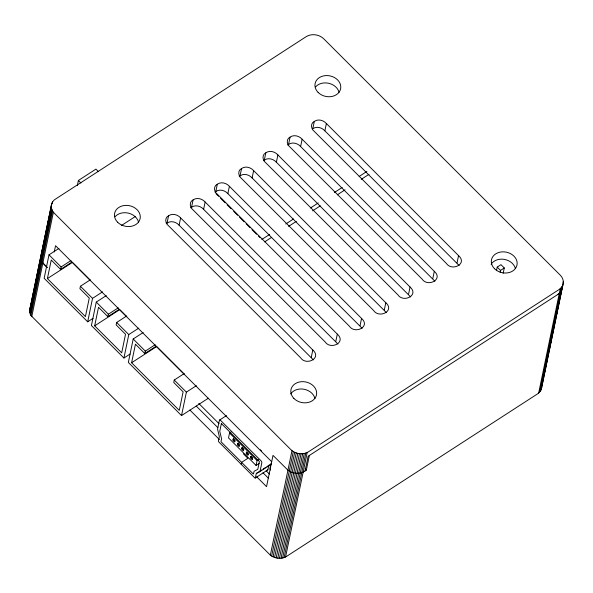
<?xml version="1.0" encoding="UTF-8"?>
<svg xmlns="http://www.w3.org/2000/svg" width="593" height="593" viewBox="0 0 593 593"><rect width="100%" height="100%" fill="white"/><g stroke="black" fill="none" stroke-linecap="round" stroke-linejoin="round"><path stroke-width="0.89" d="M29.65 310.206L51.509 204.37L52.555 201.916L54.363 199.819L306.144 36.684C311.614 33.275 319.264 34.401 323.808 38.864L560.259 275.167C562.913 277.732 564.24 281.868 562.72 285.366L541.068 389.897L538.637 393.181L285.559 557.042C280.659 559.303 274.589 558.443 270.349 555.167L30.925 315.491L29.865 312.889L29.65 310.206L51.932 203.102M40.991 255.168C39.687 260.179 43.689 264.389 47.143 267.376M51.509 204.37C50.709 207.602 52.073 211.019 54.393 213.302L290.837 449.613C295.388 454.068 303.03 455.194 308.501 451.784L559.125 289.517L561.274 287.657L562.72 285.366M541.068 389.897L541.705 387.318M562.342 287.679L561.082 291.445L558.117 294.402M29.65 311.547L51.302 207.016M52.177 203.725L52.555 201.916M29.865 312.889L51.517 208.358M30.295 314.208L51.939 209.677M30.925 315.491L52.569 210.96M31.748 316.699L53.392 212.175M58.966 248.385L48.997 254.842L44.141 278.287L87.682 321.799L93.057 318.322M90.284 279.844L80.411 286.241L79.907 288.68L89.276 298.042L85.429 316.603L47.403 278.599L51.243 260.038L60.612 269.4L72.005 262.024M54.252 251.929L55.542 245.702L271.698 461.725M77.305 185.646L78.38 180.48L95.918 169.116L98.46 171.651M60.612 269.4L61.123 266.961L70.99 260.564M87.682 321.799L92.538 298.353L102.507 291.897M106.243 295.625L96.266 302.082L91.411 325.535L123.93 358.031L130.075 354.051M126.531 316.076L116.658 322.466L116.154 324.905L125.523 334.274L121.684 352.835L94.672 325.846L98.52 307.285L107.889 316.647L119.282 309.272M107.889 316.647L108.393 314.201L118.266 307.811M123.93 358.031L128.785 334.585L138.762 328.129M143.165 332.532L133.195 338.988L128.34 362.434L181.525 415.589L208.41 398.185M184.126 373.634L174.253 380.031L173.749 382.47L183.118 391.832L179.279 410.393L131.602 362.746L135.441 344.185L144.818 353.554L156.204 346.179M166.203 223.643L167.033 223.138L168.553 215.808C172.259 213.043 177.774 214.577 180.62 217.89L312.8 349.981C322.14 358.254 306.107 366.044 300.673 357.831L168.501 225.74C165.225 223.457 164.446 217.661 168.553 215.808M144.818 353.554L145.322 351.108L155.196 344.718M313.363 359.892L179.108 225.214L180.62 217.89M190.724 207.772L191.554 207.261L193.073 199.93C196.78 197.165 202.295 198.699 205.141 202.013L337.313 334.111C346.66 342.383 330.62 350.174 325.186 341.961L193.014 209.863C189.738 207.58 188.967 201.783 193.073 199.93M337.884 344.014L203.621 209.336L205.141 202.013M214.97 192.073L215.8 191.561L217.32 184.23C221.026 181.465 226.541 183 229.387 186.313L361.56 318.411C370.907 326.684 354.873 334.474 349.44 326.261L217.268 194.163C213.991 191.88 213.213 186.083 217.32 184.23M181.525 415.589L186.38 392.143L196.357 385.687M362.13 328.314L227.868 193.637L229.387 186.313M239.216 176.373L240.046 175.862L241.566 168.531C245.272 165.766 250.787 167.3 253.634 170.614L385.813 302.712C395.153 310.977 379.12 318.775 373.686 310.562L241.514 178.463C238.238 176.18 237.459 170.384 241.566 168.531M386.377 312.615L252.121 177.937L253.634 170.614M263.462 160.673L264.3 160.162L265.812 152.831C269.519 150.066 275.033 151.6 277.887 154.914L410.06 287.012C419.399 295.277 403.366 303.075 397.933 294.862L265.76 162.764C262.484 160.481 261.713 154.684 265.812 152.831M410.623 296.915L276.368 162.237L277.887 154.914M287.709 144.974L288.546 144.462L290.059 137.131C293.772 134.366 299.28 135.901 302.134 139.214L434.306 271.305C443.653 279.577 427.612 287.375 422.179 279.162L290.007 147.064C286.73 144.781 285.959 138.984 290.059 137.131M231.07 432.03L229.535 433.023L228.52 437.908L256.08 465.453L259.148 463.467M434.877 281.215L300.614 146.538L302.134 139.214M241.21 464.297L241.618 462.347L247.881 458.293L243.471 453.882M314.312 121.432C310.206 123.285 310.984 129.081 314.253 131.364L446.433 263.455C451.866 271.676 467.899 263.878 458.552 255.605L326.38 123.514C323.533 120.201 318.018 118.667 314.312 121.432L312.793 128.763C316.499 125.99 322.014 127.532 324.86 130.838L459.123 265.516M324.86 130.838L326.38 123.514M256.08 465.453L257.088 460.568L258.622 459.575M270.905 463.689L270.008 468.018A4.04 1.853 57.1 0 0 270.482 470.056M270.349 555.167L291.993 450.636M311.281 357.312L312.8 349.981M271.646 556.071L293.298 451.54M273.069 556.842L294.714 452.311M274.581 557.457L296.226 452.926M276.168 557.909L297.812 453.386M277.791 558.198L299.435 453.667M279.422 558.317L301.074 453.786M281.045 558.25L302.697 453.727M282.631 558.02L304.276 453.489M284.143 557.613L305.788 453.082M285.559 557.042L307.204 452.511M256.717 476.824L266.539 486.638L273.01 455.38L287.946 470.175C293.187 474.304 301.148 474.393 306.336 470.108L309.368 455.454M335.794 341.435L337.313 334.111M360.047 325.735L361.56 318.411M384.294 310.035L385.813 302.712M408.54 294.336L410.06 287.012M432.786 278.636L434.306 271.305M457.033 262.936L458.552 255.605M496.482 270.645L497.216 267.102L500.974 264.671L504.28 267.969L503.175 273.291M500.151 272.18L500.522 270.408L504.28 267.969M538.637 393.181L560.281 288.65M539.63 392.188L561.274 287.657M540.445 391.084L562.09 286.56M541.698 385.984L543.203 378.734M544.137 374.205L544.893 370.581M545.264 368.772L547.332 358.809M548.829 351.56L550.89 341.598M552.394 334.348L554.455 324.386M555.96 317.136L558.02 307.174M560.088 297.212L561.586 289.962M563.009 283.083L563.35 281.453M541.491 388.63L563.35 282.794M29.865 308.901L30.28 307.634M167.033 223.138C170.747 220.366 176.254 221.901 179.108 225.214M191.554 207.261C195.26 204.489 200.775 206.03 203.621 209.336M215.8 191.561C219.506 188.789 225.021 190.331 227.868 193.637M240.046 175.862C243.76 173.089 249.268 174.631 252.121 177.937M264.3 160.162C268.006 157.39 273.521 158.931 276.368 162.237M288.546 144.462C292.253 141.69 297.768 143.232 300.614 146.538M121.32 225.585L135.271 216.549M47.403 278.599L72.465 262.373L89.869 279.763M94.672 325.846L119.734 309.613L126.806 316.684M261.832 239.476L269.556 234.472M285.774 223.969L293.498 218.965M310.495 207.965L318.219 202.962M334.437 192.458L342.168 187.455M359.158 176.455L366.882 171.451M264.678 241.855L271.631 237.356M288.628 226.356L296.352 221.352M312.57 210.849L320.294 205.845M337.291 194.845L345.015 189.842M361.241 179.338L368.965 174.335M131.602 362.746L156.663 346.52L184.089 373.938M219.536 420.081L226.482 415.582M256.569 473.318L261.728 469.975M263.203 469.019L265.412 467.588M266.887 466.632L269.096 465.201A3.402 1.564 57.1 0 0 268.703 465.839L267.895 469.745A0.838 0.385 57.1 0 1 267.243 469.678M259.704 471.717L271.498 464.082M255.286 478.002L267.814 469.886M559.273 293.535L308.115 456.269L305.084 470.924L303.156 472.05M269.155 465.171L271.424 464.022M497.216 267.102L500.522 270.408M215.993 193.659L218.609 196.283M220.574 198.24L225.155 202.821M227.119 204.785L231.048 208.714M233.672 211.33L237.6 215.259M239.565 217.223L244.146 221.804M246.11 223.769L250.038 227.697M252.003 229.654L256.591 234.235M258.555 236.199L259.867 237.511M78.38 180.48L80.915 183.015M305.113 468.885L306.336 470.108M260.29 449.761L261.513 450.984M229.535 433.023L257.088 460.568M198.774 403.44L219.054 423.706M266.161 470.783L269.43 474.052M48.997 254.842L61.123 266.961M80.411 286.241L92.538 298.353M96.266 302.082L108.393 314.201M116.658 322.466L128.785 334.585M133.195 338.988L145.322 351.108M174.253 380.031L186.38 392.143M196.224 406.049L217.824 427.635M262.988 472.769L268.221 478.002M189.916 410.06L219.388 439.517M42.874 262.973L47.255 267.428M115.079 216.69A13.031 10.489 11.7 0 1 128.347 213.117A13.031 10.489 11.7 0 1 138.525 222.13M491.108 264.27A13.031 10.489 11.7 0 1 504.384 259.393A13.031 10.489 11.7 0 1 515.399 268.577M315.58 86.867A13.031 10.489 11.7 0 1 328.848 83.302A13.031 10.489 11.7 0 1 339.026 92.308M290.703 393.937A13.031 10.489 11.7 0 1 304.098 389.253A13.031 10.489 11.7 0 1 314.935 398.57M219.373 420.37L217.653 428.672A3.402 1.564 57.1 0 0 217.72 429.851L219.18 435.87A3.402 1.564 57.1 0 1 219.247 437.041L218.439 440.955A0.838 0.385 57.1 0 0 218.891 441.993L254.716 477.795A0.838 0.385 57.1 0 0 255.368 477.854L256.176 473.948A3.402 1.564 57.1 0 1 256.621 473.288L259.645 471.754A3.402 1.564 57.1 0 0 260.097 471.087L261.817 462.785A1.683 0.771 57.1 0 0 260.913 460.702L220.678 420.496A1.683 0.771 57.1 0 0 219.373 420.37M221.374 423.55L219.862 430.874A3.402 1.564 57.1 0 0 219.929 432.052L221.389 438.071A3.402 1.564 57.1 0 1 221.456 439.25L221.048 441.199A0.838 0.385 57.1 0 0 221.5 442.237L252.914 473.637A0.838 0.385 57.1 0 0 253.567 473.703L253.974 471.746A3.402 1.564 57.1 0 1 254.419 471.079L257.444 469.545A3.402 1.564 57.1 0 0 257.888 468.885L259.408 461.554L221.374 423.55M233.316 438.864L233.012 440.332L234.665 441.985L234.969 440.517L233.316 438.864M237.719 443.275L237.415 444.735L239.068 446.388L239.372 444.928L237.719 443.275M242.129 447.678L241.825 449.146L243.478 450.799L243.782 449.331L242.129 447.678M246.54 452.088L246.236 453.549L247.889 455.202L248.193 453.741L246.54 452.088M250.95 456.491L250.646 457.959L252.299 459.612L252.603 458.144L250.95 456.491M233.271 439.109L233.064 440.08L234.709 441.741L234.924 440.769L233.271 439.109M237.674 443.512L237.467 444.483L239.12 446.144L239.327 445.173L237.674 443.512M242.085 447.923L241.877 448.894L243.53 450.554L243.738 449.583L242.085 447.923M246.495 452.326L246.288 453.297L247.941 454.957L248.148 453.986L246.495 452.326M250.906 456.736L250.698 457.707L252.351 459.367L252.559 458.396L250.906 456.736M117.651 222.264A13.031 10.489 11.7 0 0 139.614 220.225A13.031 10.489 11.7 0 0 124.819 205.437A13.031 10.489 11.7 0 0 117.651 222.264M494.518 268.718A13.031 10.489 11.7 0 0 516.488 266.68A13.031 10.489 11.7 0 0 501.685 251.892A13.031 10.489 11.7 0 0 494.518 268.718M293.876 398.392A13.031 10.489 11.7 0 0 315.913 396.658A13.031 10.489 11.7 0 0 301.4 381.692A13.031 10.489 11.7 0 0 293.876 398.392M318.152 92.449A13.031 10.489 11.7 0 0 340.115 90.41A13.031 10.489 11.7 0 0 325.32 75.622A13.031 10.489 11.7 0 0 318.152 92.449"/></g></svg>
